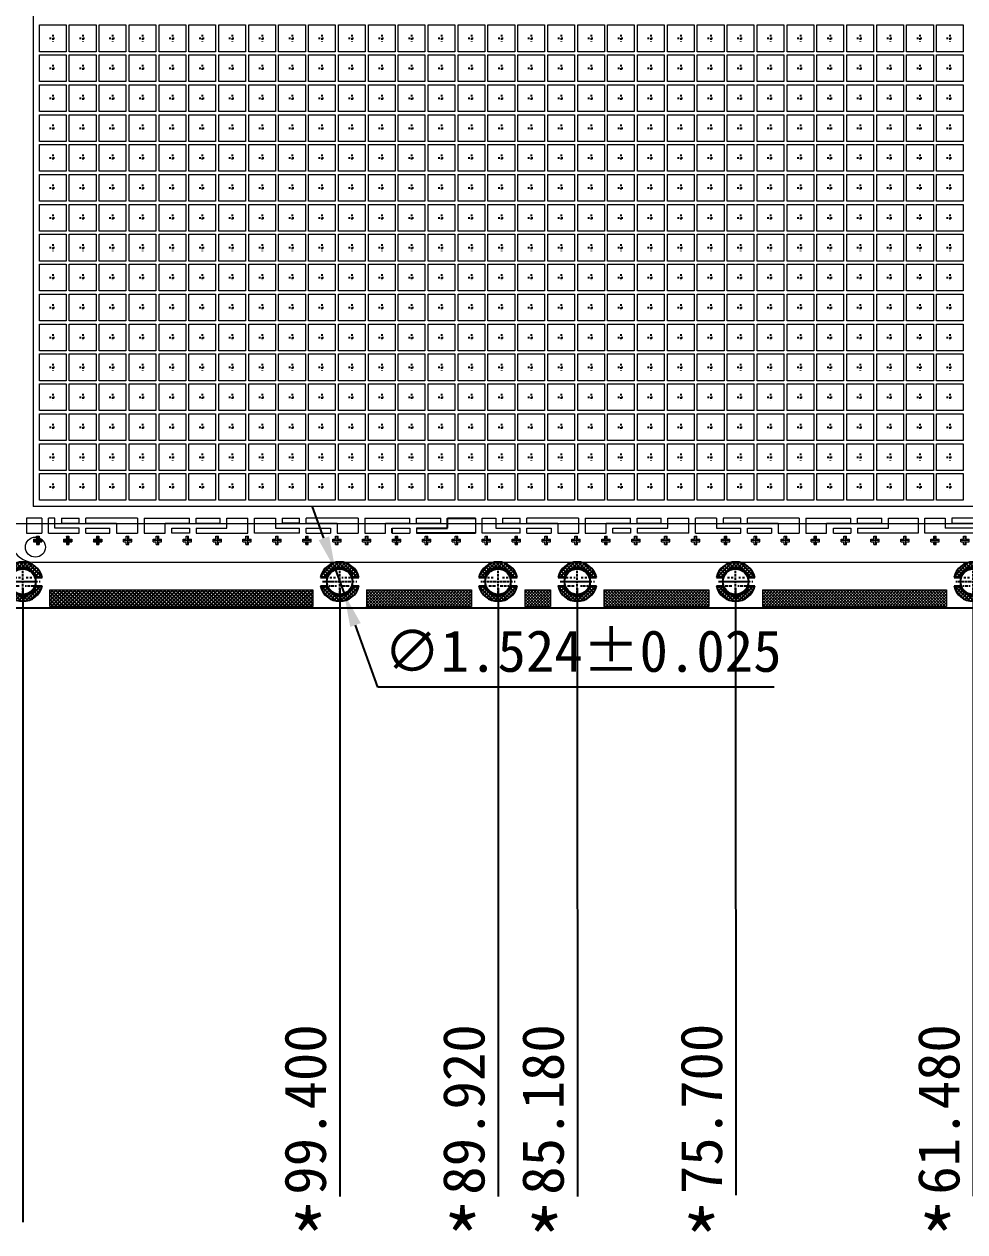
# Model space of a CAD drawing. Extents: x -590 to -223, y -126 to 82.
# Drawn here: x -544.6 to -488.3, y -49.3 to 23 of the extents above; entities that cross this region are included whole.
import ezdxf

# ---------------------------------------------------------------- set-up
doc = ezdxf.new("R2010")
doc.units = 0
doc.header["$LTSCALE"] = 0.01
doc.header["$MEASUREMENT"] = 0
for name, pattern in [('CENTER', [2, 1.25, -0.25, 0.25, -0.25]), ('CENTER2', [1.125, 0.75, -0.125, 0.125, -0.125]), ('PHANTOM', [2.5, 1.25, -0.25, 0.25, -0.25, 0.25, -0.25])]:
    doc.linetypes.add(name, pattern=pattern)
doc.layers.get('0').update_dxf_attribs({"linetype": 'CONTINUOUS', "lineweight": 0})
doc.layers.get('DEFPOINTS').update_dxf_attribs({"linetype": 'CONTINUOUS'})
for name, color, linetype in [('0D', 2, 'CONTINUOUS'), ('CEN', 2, 'CENTER'), ('DIM', 7, 'CONTINUOUS'), ('Double Plating', 6, 'CONTINUOUS'), ('PAGE1', 7, 'CONTINUOUS'), ('plating', 1, 'CONTINUOUS'), ('标注', 7, 'CONTINUOUS')]:
    doc.layers.add(name, color=color, linetype=linetype)
doc.layers.add('Pkg', color=6, linetype='PHANTOM', lineweight=9)
doc.styles.get("Standard").update_dxf_attribs({"font": ''})
doc.styles.get('STANDARD').set_extended_font_data('SimSun')
doc.dimstyles.new('St.ZJ', dxfattribs={"dimtxt": 2.5, "dimasz": 2, "dimexe": 0.6, "dimexo": 0.4, "dimgap": 0.8, "dimtad": 1, "dimdec": 3, "dimzin": 0, "dimdsep": 46, "dimtxsty": 'STANDARD', "dimcen": 0.6, "dimclrd": 1, "dimclre": 1, "dimclrt": 256, "dimadec": 0, "dimazin": 0, "dimtfac": 1, "dimtdec": 3, "dimtmove": 0, "dimatfit": 3, "dimfxl": 1, "dimtolj": 1, "dimtzin": 0, "dimarcsym": 0})
doc.dimstyles.new('St.ZJ$3', dxfattribs={"dimtxt": 2.5, "dimasz": 2, "dimexe": 0.6, "dimexo": 0.4, "dimgap": 0.8, "dimtad": 1, "dimtoh": 1, "dimdec": 3, "dimzin": 0, "dimdsep": 46, "dimtxsty": 'STANDARD', "dimcen": 0.6, "dimclrd": 1, "dimclre": 1, "dimclrt": 256, "dimadec": 0, "dimazin": 0, "dimtfac": 1, "dimtdec": 3, "dimtmove": 0, "dimatfit": 3, "dimfxl": 1, "dimtolj": 1, "dimtzin": 0, "dimarcsym": 0})
pattern_1 = [(45, (0, 0), (-0.1122532, 0.1122532), []), (135, (0, 0), (-0.1122532, -0.1122532), [])]

# ---------------------------------------------------------------- blocks, each defined once
blk = doc.blocks.new('squre2')
at = {"linetype": 'ByBlock', "lineweight": 0}
for p, q in [((138.043, 278.457), (138.218, 278.457)), ((138.043, 278.457), (138.043, 278.307)), ((138.043, 278.307), (138.218, 278.307)), ((138.218, 278.632), (138.218, 278.457)), ((138.218, 278.632), (138.368, 278.632)), ((138.218, 278.307), (138.218, 278.132)), ((138.368, 278.632), (138.368, 278.457)), ((138.368, 278.457), (138.543, 278.457)), ((138.368, 278.307), (138.543, 278.307)), ((138.368, 278.307), (138.368, 278.132))]:
    blk.add_line(p, q, dxfattribs=at)
for p, q in [((138.543, 278.457), (138.543, 278.307)), ((138.218, 278.132), (138.368, 278.132))]:
    blk.add_line(p, q)
at = {"layer": '0D', "color": 3, "linetype": 'ByBlock', "lineweight": 0}
for p, q in [((138.563, 278.382), (138.023, 278.382)), ((138.293, 278.118), (138.293, 278.645))]:
    blk.add_line(p, q, dxfattribs=at)
blk = doc.blocks.new('SQURE')
h = blk.add_hatch()
h.set_pattern_fill('ANSI31', color=3, scale=0.01, style=0)
h.set_pattern_definition([(45, (-1249.376477, 404.86497), (-0.0224506403, 0.0224506403), [])])
h.paths.add_polyline_path([(0.25, 0.075), (0.075, 0.075), (0.075, 0.25), (0, 0.25), (0, 0), (0.25, 0)])
h.paths.add_polyline_path([(0.25, 0), (0, 0), (0, -0.039, 0.039956), (0.075, -0.098), (0.075, -0.075), (0.25, -0.075)])
h.paths.add_polyline_path([(0, -0.039), (0, -0.25), (0.075, -0.25), (0.075, -0.098, -0.039956)])
h.paths.add_polyline_path([(0, -0.039, -0.02262), (-0.038, 0), (-0.25, 0), (-0.25, -0.075), (-0.075, -0.075), (-0.075, -0.25), (0, -0.25)])
h.paths.add_polyline_path([(-0.095, 0.075), (-0.25, 0.075), (-0.25, 0), (-0.038, 0, -0.039348)])
h.paths.add_polyline_path([(0, 0.25), (-0.075, 0.25), (-0.075, 0.075), (-0.095, 0.075, 0.039348), (-0.038, 0), (0, 0)])
h.paths.add_polyline_path([(0, 0), (-0.038, 0, 0.02262), (0, -0.039)])
at = {"color": 2, "linetype": 'ByBlock', "lineweight": 0}
for p, q in [((-0.25, 0.075), (-0.075, 0.075)), ((-0.25, 0.075), (-0.25, -0.075)), ((-0.075, 0.25), (-0.075, 0.075)), ((-0.075, 0.25), (0.075, 0.25)), ((0.075, 0.25), (0.075, 0.075)), ((0.075, 0.075), (0.25, 0.075)), ((-0.25, -0.075), (-0.075, -0.075)), ((-0.075, -0.075), (-0.075, -0.25)), ((0.075, -0.075), (0.25, -0.075)), ((0.075, -0.075), (0.075, -0.25))]:
    blk.add_line(p, q, dxfattribs=at)
at = {"color": 2}
for p, q in [((0.25, 0.075), (0.25, -0.075)), ((-0.075, -0.25), (0.075, -0.25))]:
    blk.add_line(p, q, dxfattribs=at)
at = {"layer": '0D', "color": 3, "linetype": 'ByBlock', "lineweight": 0}
for p, q in [((0.27, 0), (-0.27, 0)), ((0, -0.264), (0, 0.264))]:
    blk.add_line(p, q, dxfattribs=at)
blk = doc.blocks.new('*D23')
at = {"color": 1, "lineweight": -2, "transparency": 16777216}
for p, q in [((-1313.564, -1246.714), (-1314.246, -1244.834)), ((-1312.882, -1248.594), (-1312.361, -1250.026)), ((-1310.329, -1255.626), (-1311.679, -1251.906)), ((-1286.624, -1255.626), (-1310.329, -1255.626))]:
    blk.add_line(p, q, dxfattribs=at)
at = {"color": 1, "transparency": 16777216}
for points in [[(-1313.877, -1246.828), (-1313.251, -1246.6), (-1312.882, -1248.594)], [(-1311.366, -1251.793), (-1311.992, -1252.02), (-1312.361, -1250.026)]]:
    blk.add_solid(points, dxfattribs=at)
at = {"layer": 'DEFPOINTS', "color": 0, "transparency": 16777216}
for p in [(-1312.882, -1248.594), (-1312.361, -1250.026)]:
    blk.add_point(p, dxfattribs=at)
at = {"transparency": 16777216, "insert": (-1298.076, -1253.478), "char_height": 2.5, "attachment_point": 5}
blk.add_mtext('\\A1;∅1.524%%P0.025', dxfattribs=at)
blk = doc.blocks.new('ceter')
at = {"color": 1, "linetype": 'CENTER2', "ltscale": 0.05}
for p, q in [((133.948, 276.199), (133.948, 275.795)), ((133.948, 276.199), (133.948, 275.795)), ((133.948, 276.199), (133.948, 275.795)), ((133.948, 276.199), (133.948, 275.795)), ((133.753, 275.997), (134.143, 275.997)), ((133.753, 275.997), (134.143, 275.997)), ((133.753, 275.997), (134.143, 275.997)), ((133.753, 275.997), (134.143, 275.997))]:
    blk.add_line(p, q, dxfattribs=at)
blk = doc.blocks.new('frame')
at = {"layer": 'Pkg', "color": 0, "linetype": 'ByBlock'}
blk.add_lwpolyline([(-549.124, -323.329), (-547.524, -323.329), (-547.524, -324.929), (-549.124, -324.929)], close=True, dxfattribs=at)
at = {"layer": 'plating'}
blk.add_blockref('ceter', (-682.272, -600.125), dxfattribs=at)
blk = doc.blocks.new('*D28')
at = {"layer": 'DEFPOINTS', "color": 0, "transparency": 16777216}
for p in [(-1312.622, -1249.31), (-1213.222, -1249.31), (-1312.622, -1274.908)]:
    blk.add_point(p, dxfattribs=at)
at = {"layer": 'DIM', "color": 1, "lineweight": -2, "transparency": 16777216}
blk.add_line((-1312.622, -1249.71), (-1312.622, -1286.099), dxfattribs=at)
at = {"layer": 'DIM', "transparency": 16777216, "insert": (-1314.672, -1280.903), "char_height": 2.5, "attachment_point": 5, "rotation": 90}
blk.add_mtext('\\A1;99.400', dxfattribs=at)
blk = doc.blocks.new('*D10')
at = {"layer": 'DEFPOINTS', "color": 0, "transparency": 16777216}
for p in [(-1298.402, -1249.31), (-1213.222, -1249.31), (-1298.393, -1274.908)]:
    blk.add_point(p, dxfattribs=at)
at = {"layer": 'DIM', "color": 1, "lineweight": -2, "transparency": 16777216}
for p, q in [((-1298.402, -1249.71), (-1298.402, -1266.908)), ((-1298.402, -1266.908), (-1298.393, -1270.908)), ((-1298.393, -1270.908), (-1298.393, -1286.099))]:
    blk.add_line(p, q, dxfattribs=at)
at = {"layer": 'DIM', "transparency": 16777216, "insert": (-1300.443, -1280.903), "char_height": 2.5, "attachment_point": 5, "rotation": 90}
blk.add_mtext('\\A1;85.180', dxfattribs=at)
blk = doc.blocks.new('*D29')
at = {"layer": 'DEFPOINTS', "color": 0, "transparency": 16777216}
for p in [(-1274.702, -1249.31), (-1213.222, -1249.31), (-1274.702, -1274.908)]:
    blk.add_point(p, dxfattribs=at)
at = {"layer": 'DIM', "color": 1, "lineweight": -2, "transparency": 16777216}
blk.add_line((-1274.702, -1249.71), (-1274.702, -1286.085), dxfattribs=at)
at = {"layer": 'DIM', "transparency": 16777216, "insert": (-1276.752, -1280.896), "char_height": 2.5, "attachment_point": 5, "rotation": 90}
blk.add_mtext('\\A1;61.480', dxfattribs=at)
blk = doc.blocks.new('*D14')
at = {"layer": 'DEFPOINTS', "color": 0, "transparency": 16777216}
for p in [(-1213.222, -1249.31), (-1339.222, -1250.898), (-1343.534, -1274.908)]:
    blk.add_point(p, dxfattribs=at)
at = {"layer": 'DIM', "color": 1, "lineweight": -2, "transparency": 16777216}
for p, q in [((-1339.222, -1251.298), (-1339.222, -1266.908)), ((-1339.222, -1266.908), (-1343.534, -1270.908)), ((-1343.534, -1270.908), (-1343.534, -1287.635))]:
    blk.add_line(p, q, dxfattribs=at)
at = {"layer": 'DIM', "transparency": 16777216, "insert": (-1345.584, -1281.672), "char_height": 2.5, "attachment_point": 5, "rotation": 90}
blk.add_mtext('\\A1;126.000', dxfattribs=at)
blk = doc.blocks.new('*D41')
at = {"layer": 'DEFPOINTS', "color": 0, "transparency": 16777216}
for p in [(-1213.222, -1249.31), (-1333.822, -1249.872), (-1335.192, -1274.908)]:
    blk.add_point(p, dxfattribs=at)
at = {"layer": 'DIM', "color": 1, "lineweight": -2, "transparency": 16777216}
for p, q in [((-1333.822, -1250.272), (-1333.822, -1266.908)), ((-1333.822, -1266.908), (-1335.192, -1270.908)), ((-1335.192, -1270.908), (-1335.192, -1287.635))]:
    blk.add_line(p, q, dxfattribs=at)
at = {"layer": 'DIM', "transparency": 16777216, "insert": (-1337.242, -1281.672), "char_height": 2.5, "attachment_point": 5, "rotation": 90}
blk.add_mtext('\\A1;120.600', dxfattribs=at)
blk = doc.blocks.new('*D42')
at = {"layer": 'DEFPOINTS', "color": 0, "transparency": 16777216}
for p in [(-1213.222, -1249.31), (-1334.622, -1249.872), (-1339.222, -1274.908)]:
    blk.add_point(p, dxfattribs=at)
at = {"layer": 'DIM', "color": 1, "lineweight": -2, "transparency": 16777216}
for p, q in [((-1334.622, -1250.272), (-1334.622, -1266.908)), ((-1334.622, -1266.908), (-1339.222, -1270.908)), ((-1339.222, -1270.908), (-1339.222, -1287.635))]:
    blk.add_line(p, q, dxfattribs=at)
at = {"layer": 'DIM', "transparency": 16777216, "insert": (-1341.272, -1281.672), "char_height": 2.5, "attachment_point": 5, "rotation": 90}
blk.add_mtext('\\A1;121.400', dxfattribs=at)
blk = doc.blocks.new('*D43')
at = {"layer": 'DEFPOINTS', "color": 0, "transparency": 16777216}
for p in [(-1303.142, -1249.31), (-1213.222, -1249.31), (-1303.133, -1274.908)]:
    blk.add_point(p, dxfattribs=at)
at = {"layer": 'DIM', "color": 1, "lineweight": -2, "transparency": 16777216}
for p, q in [((-1303.142, -1249.71), (-1303.142, -1266.908)), ((-1303.142, -1266.908), (-1303.133, -1270.908)), ((-1303.133, -1270.908), (-1303.133, -1286.099))]:
    blk.add_line(p, q, dxfattribs=at)
at = {"layer": 'DIM', "transparency": 16777216, "insert": (-1305.183, -1280.903), "char_height": 2.5, "attachment_point": 5, "rotation": 90}
blk.add_mtext('\\A1;89.920', dxfattribs=at)
blk = doc.blocks.new('*D44')
at = {"layer": 'DEFPOINTS', "color": 0, "transparency": 16777216}
for p in [(-1288.922, -1249.31), (-1213.222, -1249.31), (-1288.913, -1274.908)]:
    blk.add_point(p, dxfattribs=at)
at = {"layer": 'DIM', "color": 1, "lineweight": -2, "transparency": 16777216}
for p, q in [((-1288.922, -1249.71), (-1288.922, -1266.908)), ((-1288.922, -1266.908), (-1288.913, -1270.908)), ((-1288.913, -1270.908), (-1288.913, -1286.029))]:
    blk.add_line(p, q, dxfattribs=at)
at = {"layer": 'DIM', "transparency": 16777216, "insert": (-1290.963, -1280.869), "char_height": 2.5, "attachment_point": 5, "rotation": 90}
blk.add_mtext('\\A1;75.700', dxfattribs=at)
blk = doc.blocks.new('*D45')
at = {"layer": 'DEFPOINTS', "color": 0, "transparency": 16777216}
for p in [(-1331.582, -1249.31), (-1213.222, -1249.31), (-1331.582, -1274.908)]:
    blk.add_point(p, dxfattribs=at)
at = {"layer": 'DIM', "color": 1, "lineweight": -2, "transparency": 16777216}
blk.add_line((-1331.582, -1249.71), (-1331.582, -1287.635), dxfattribs=at)
at = {"layer": 'DIM', "transparency": 16777216, "insert": (-1333.632, -1281.672), "char_height": 2.5, "attachment_point": 5, "rotation": 90}
blk.add_mtext('\\A1;118.360', dxfattribs=at)
blk = doc.blocks.new('vc')
for p, q in [((-93.24, 119.29), (-93.24, 117.94)), ((-91.85, 119.29), (-93.24, 119.29)), ((-91.85, 119.29), (-91.85, 117.94)), ((-90.69, 119.29), (-91.25, 119.29)), ((-91.25, 117.94), (-91.25, 119.29)), ((-90.69, 118.39), (-90.69, 119.29)), ((-90.09, 119.29), (-90.09, 118.84)), ((-83.26, 119.29), (-87.91, 119.29)), ((-75.84, 118.84), (-75.84, 119.29)), ((-75.24, 118.39), (-75.24, 119.29)), ((-72.76, 119.29), (-70.89, 119.29)), ((-70.89, 119.29), (-70.89, 118.39)), ((-70.29, 119.29), (-70.29, 118.84)), ((-63.46, 119.29), (-68.11, 119.29)), ((-56.04, 118.84), (-56.04, 119.29)), ((-52.93, 119.29), (-52.93, 117.94)), ((-52.33, 117.94), (-52.33, 119.29)), ((-52.33, 119.29), (-51.09, 119.29)), ((-51.09, 119.29), (-51.09, 118.39)), ((-50.49, 119.29), (-50.49, 118.84)), ((-43.66, 119.29), (-48.31, 119.29)), ((-36.24, 118.84), (-36.24, 119.29)), ((-35.64, 118.39), (-35.64, 119.29)), ((-35.64, 119.29), (-33.76, 119.29)), ((-31.29, 119.29), (-31.29, 118.39)), ((-30.69, 119.29), (-30.69, 118.84)), ((-23.86, 119.29), (-28.51, 119.29)), ((-16.44, 118.84), (-16.44, 119.29)), ((-15.84, 118.39), (-15.84, 119.29)), ((-15.84, 119.29), (-13.29, 119.29)), ((-13.29, 119.29), (-13.18, 119.29)), ((-13.18, 119.29), (-13.18, 117.94)), ((-12.58, 117.94), (-12.58, 119.29)), ((-12.58, 119.29), (-10.74, 119.29)), ((-10.74, 119.29), (-10.74, 118.39)), ((-88.51, 118.39), (-90.69, 118.39)), ((-87.91, 118.84), (-85.14, 118.84)), ((-85.74, 117.94), (-85.74, 118.39)), ((-85.14, 118.84), (-85.14, 117.94)), ((-80.79, 117.94), (-80.79, 118.84)), ((-80.79, 118.84), (-78.61, 118.84)), ((-80.19, 117.94), (-80.19, 118.39)), ((-78.01, 118.39), (-75.24, 118.39)), ((-70.89, 118.39), (-68.71, 118.39)), ((-68.11, 118.84), (-65.34, 118.84)), ((-65.94, 118.39), (-65.94, 117.94)), ((-65.34, 118.84), (-65.34, 117.94)), ((-60.99, 117.94), (-60.99, 118.84)), ((-60.99, 118.84), (-58.81, 118.84)), ((-51.09, 118.39), (-48.91, 118.39)), ((-48.31, 118.84), (-45.54, 118.84)), ((-46.14, 118.39), (-46.14, 117.94)), ((-45.54, 118.84), (-45.54, 117.94)), ((-41.19, 117.94), (-41.19, 118.84)), ((-41.19, 118.84), (-39.01, 118.84)), ((-40.59, 117.94), (-40.59, 118.39)), ((-38.41, 118.39), (-35.64, 118.39)), ((-31.29, 118.39), (-29.11, 118.39)), ((-28.51, 118.84), (-25.74, 118.84)), ((-26.34, 118.39), (-26.34, 117.94)), ((-25.74, 118.84), (-25.74, 117.94)), ((-21.39, 117.94), (-21.39, 118.84)), ((-21.39, 118.84), (-19.21, 118.84)), ((-20.79, 117.94), (-20.79, 118.39)), ((-18.61, 118.39), (-15.84, 118.39)), ((-93.24, 117.94), (-91.85, 117.94)), ((-91.25, 117.94), (-88.51, 117.94)), ((-85.14, 117.94), (-83.26, 117.94)), ((-68.71, 117.94), (-72.76, 117.94)), ((-65.34, 117.94), (-63.46, 117.94)), ((-48.91, 117.94), (-52.33, 117.94)), ((-45.54, 117.94), (-43.66, 117.94)), ((-33.76, 117.94), (-38.41, 117.94)), ((-25.74, 117.94), (-23.86, 117.94)), ((-13.29, 117.94), (-18.61, 117.94)), ((-13.18, 117.94), (-13.29, 117.94)), ((-7.92, 117.94), (-12.58, 117.94))]:
    blk.add_line(p, q)
at = {"color": 0}
for p, q in [((-90.09, 119.29), (-88.51, 119.29)), ((-88.51, 118.84), (-88.51, 119.29)), ((-87.91, 118.84), (-87.91, 119.29)), ((-83.26, 119.29), (-83.26, 117.94)), ((-82.66, 119.29), (-82.66, 117.94)), ((-82.66, 119.29), (-78.61, 119.29)), ((-78.61, 118.84), (-78.61, 119.29)), ((-78.01, 118.84), (-78.01, 119.29)), ((-78.01, 119.29), (-75.84, 119.29)), ((-75.24, 119.29), (-73.36, 119.29)), ((-73.36, 117.94), (-73.36, 119.29)), ((-72.76, 117.94), (-72.76, 119.29)), ((-70.29, 119.29), (-68.71, 119.29)), ((-68.71, 118.84), (-68.71, 119.29)), ((-68.11, 118.84), (-68.11, 119.29)), ((-63.46, 119.29), (-63.46, 117.94)), ((-62.86, 119.29), (-62.86, 117.94)), ((-62.86, 119.29), (-58.81, 119.29)), ((-58.81, 118.84), (-58.81, 119.29)), ((-58.21, 118.84), (-58.21, 119.29)), ((-58.21, 119.29), (-56.04, 119.29)), ((-50.49, 119.29), (-48.91, 119.29)), ((-48.91, 118.84), (-48.91, 119.29)), ((-48.31, 118.84), (-48.31, 119.29)), ((-43.66, 119.29), (-43.66, 117.94)), ((-43.06, 119.29), (-43.06, 117.94)), ((-43.06, 119.29), (-39.01, 119.29)), ((-39.01, 118.84), (-39.01, 119.29)), ((-38.41, 118.84), (-38.41, 119.29)), ((-38.41, 119.29), (-36.24, 119.29)), ((-33.76, 117.94), (-33.76, 119.29)), ((-33.16, 117.94), (-33.16, 119.29)), ((-31.29, 119.29), (-33.16, 119.29)), ((-29.11, 119.29), (-30.69, 119.29)), ((-29.11, 118.84), (-29.11, 119.29)), ((-28.51, 118.84), (-28.51, 119.29)), ((-23.86, 119.29), (-23.86, 117.94)), ((-23.26, 119.29), (-23.26, 117.94)), ((-23.26, 119.29), (-19.21, 119.29)), ((-19.21, 118.84), (-19.21, 119.29)), ((-18.61, 118.84), (-18.61, 119.29)), ((-18.61, 119.29), (-16.44, 119.29)), ((-90.09, 118.84), (-88.51, 118.84)), ((-88.51, 117.94), (-88.51, 118.39)), ((-87.91, 117.94), (-87.91, 118.39)), ((-87.91, 118.39), (-85.74, 118.39)), ((-80.19, 118.39), (-78.61, 118.39)), ((-78.61, 118.39), (-78.61, 117.94)), ((-78.01, 118.84), (-75.84, 118.84)), ((-78.01, 118.39), (-78.01, 117.94)), ((-68.71, 118.84), (-70.29, 118.84)), ((-68.71, 117.94), (-68.71, 118.39)), ((-68.11, 117.94), (-68.11, 118.39)), ((-68.11, 118.39), (-65.94, 118.39)), ((-60.39, 118.39), (-58.81, 118.39)), ((-58.81, 118.39), (-58.81, 117.94)), ((-58.21, 118.84), (-56.04, 118.84)), ((-58.21, 118.39), (-58.21, 117.94)), ((-50.49, 118.84), (-48.91, 118.84)), ((-48.91, 117.94), (-48.91, 118.39)), ((-48.31, 117.94), (-48.31, 118.39)), ((-48.31, 118.39), (-46.14, 118.39)), ((-40.59, 118.39), (-39.01, 118.39)), ((-39.01, 118.39), (-39.01, 117.94)), ((-38.41, 118.84), (-36.24, 118.84)), ((-38.41, 118.39), (-38.41, 117.94)), ((-30.69, 118.84), (-29.11, 118.84)), ((-29.11, 117.94), (-29.11, 118.39)), ((-28.51, 117.94), (-28.51, 118.39)), ((-28.51, 118.39), (-26.34, 118.39)), ((-20.79, 118.39), (-19.21, 118.39)), ((-19.21, 118.39), (-19.21, 117.94)), ((-18.61, 118.84), (-16.44, 118.84)), ((-18.61, 118.39), (-18.61, 117.94)), ((-7.92, 118.39), (-10.74, 118.39)), ((-87.91, 117.94), (-85.74, 117.94)), ((-82.66, 117.94), (-80.79, 117.94)), ((-78.61, 117.94), (-80.19, 117.94)), ((-78.01, 117.94), (-73.36, 117.94)), ((-68.11, 117.94), (-65.94, 117.94)), ((-62.86, 117.94), (-60.99, 117.94)), ((-60.39, 117.94), (-58.81, 117.94)), ((-48.31, 117.94), (-46.14, 117.94)), ((-43.06, 117.94), (-41.19, 117.94)), ((-39.01, 117.94), (-40.59, 117.94)), ((-33.16, 117.94), (-29.11, 117.94)), ((-28.51, 117.94), (-26.34, 117.94)), ((-23.26, 117.94), (-21.39, 117.94)), ((-20.79, 117.94), (-19.21, 117.94))]:
    blk.add_line(p, q, dxfattribs=at)
at = {"color": 0, "lineweight": -3}
for p, q in [((-55.44, 118.39), (-55.44, 119.29)), ((-55.44, 119.29), (-52.93, 119.29)), ((-60.39, 117.94), (-60.39, 118.39)), ((-58.21, 118.39), (-55.44, 118.39)), ((-52.93, 117.94), (-58.21, 117.94))]:
    blk.add_line(p, q, dxfattribs=at)
blk.add_lwpolyline([(-7.92, 119.29), (-10.14, 119.29), (-10.14, 118.84), (-7.92, 118.84)])
blk = doc.blocks.new('Range')
at = {"layer": 'CEN'}
h = blk.add_hatch(dxfattribs=at)
h.set_pattern_fill('ANSI37', color=6, scale=0.05, style=0)
h.set_pattern_definition(pattern_1)
edge = h.paths.add_edge_path()
edge.add_arc((-416.667, 103.017), 0.837, 17.37869, 162.62131)
edge.add_line((-417.466, 103.267), (-417.815, 103.267))
edge.add_arc((-416.667, 103.017), 1.175, 12.28449, 167.71551, ccw=False)
edge.add_line((-415.519, 103.267), (-415.868, 103.267))
h = blk.add_hatch(dxfattribs=at)
h.set_pattern_fill('ANSI37', color=6, scale=0.05, style=0)
h.set_pattern_definition(pattern_1)
edge = h.paths.add_edge_path()
edge.add_arc((-416.667, 103.017), 0.837, 197.37869, 342.62131)
edge.add_line((-415.868, 102.767), (-415.519, 102.767))
edge.add_arc((-416.667, 103.017), 1.175, 192.28449, 347.71551, ccw=False)
edge.add_line((-417.815, 102.767), (-417.466, 102.767))
at = {"color": 0}
for p, q in [((-417.815, 103.267), (-417.466, 103.267)), ((-417.815, 102.767), (-417.466, 102.767)), ((-415.868, 103.267), (-415.519, 103.267)), ((-415.868, 102.767), (-415.519, 102.767))]:
    blk.add_line(p, q, dxfattribs=at)
for radius, start, end in [(1.175, 12.28449, 167.71551), (0.837, 17.37869, 162.62131), (1.175, 192.28449, 347.71551), (0.837, 197.37869, 342.62131)]:
    blk.add_arc((-416.667, 103.017), radius, start, end, dxfattribs=at)
at = {"layer": 'CEN', "color": 3, "linetype": 'CENTER'}
for p, q in [((-416.667, 102.117), (-416.667, 103.917)), ((-417.567, 103.017), (-415.767, 103.017))]:
    blk.add_line(p, q, dxfattribs=at)
at = {"layer": 'PAGE1'}
blk.add_circle((-416.667, 103.017), 0.762, dxfattribs=at)
blk = doc.blocks.new('Circle')
at = {"layer": 'plating', "color": 3, "linetype": 'CENTER'}
for p, q in [((39.353, 160.07), (39.353, 161.783)), ((38.321, 160.927), (40.385, 160.927))]:
    blk.add_line(p, q, dxfattribs=at)
at = {"color": 0, "rotation": 2.9849863675e-06}
blk.add_blockref('Range', (456.019, 57.91), dxfattribs=at)
blk = doc.blocks.new('Z$W@#00294823')
at = {"layer": 'CEN', "color": 3, "linetype": 'CENTER'}
for p, q in [((0, -0.856), (0, 0.856)), ((-1.032, 0), (1.032, 0))]:
    blk.add_line(p, q, dxfattribs=at)
at = {"layer": '标注'}
blk.add_blockref('Circle', (-39.353, -160.927), dxfattribs=at)
blk = doc.blocks.new('Z$W@#38060F6F')
at = {"color": 0}
blk.add_blockref('Z$W@#00294823', (0, 0), dxfattribs=at)

msp = doc.modelspace()

# ---------------------------------------------------------------- hatches: boundary and pattern name
h = msp.add_hatch()
h.set_pattern_fill('ANSI37', color=6)
h.set_pattern_definition([(45, (-1311.02151, -1250.79817), (-0.088388348, 0.088388348), []), (135, (-1311.02151, -1250.79817), (-0.088388348, -0.088388348), [])])
h.paths.add_polyline_path([(-467.2333, -11.858), (-451.4733, -11.858), (-451.4733, -10.858), (-467.2333, -10.858)])
h.paths.add_polyline_path([(-486.1933, -11.858), (-470.4333, -11.858), (-470.4333, -10.858), (-486.1933, -10.858)])
h.paths.add_polyline_path([(-500.4133, -11.858), (-489.3933, -11.858), (-489.3933, -10.858), (-500.4133, -10.858)])
h.paths.add_polyline_path([(-524.1133, -11.858), (-517.8333, -11.858), (-517.8333, -10.858), (-524.1133, -10.858)])
h.paths.add_polyline_path([(-509.8933, -11.858), (-503.6133, -11.858), (-503.6133, -10.858), (-509.8933, -10.858)])
h.paths.add_polyline_path([(-514.6333, -11.858), (-513.0933, -11.858), (-513.0933, -10.858), (-514.6333, -10.858)])
at = {"layer": 'Double Plating'}
h = msp.add_hatch(dxfattribs=at)
h.set_pattern_fill('ANSI37', color=256, scale=0.05, style=0)
h.set_pattern_definition([(45, (-903.59735, -237.31946), (-0.1122532, 0.1122532), []), (135, (-903.59735, -237.31946), (-0.1122532, -0.1122532), [])])
h.paths.add_polyline_path([(-527.3133, -11.858), (-543.0733, -11.858), (-543.0733, -10.858), (-527.3133, -10.858)])

# ---------------------------------------------------------------- linework, layer by layer
for p, q in [((-544.0683, 51.967), (-544.0683, -5.883)), ((-430.7283, -5.883), (-544.0683, -5.883)), ((-524.1133, -10.858), (-524.1133, -11.858)), ((-524.1133, -10.858), (-517.8333, -10.858)), ((-517.8333, -10.858), (-517.8333, -11.858)), ((-514.6333, -10.858), (-514.6333, -11.858)), ((-513.0933, -10.858), (-513.0933, -11.858)), ((-509.8933, -10.858), (-509.8933, -11.858)), ((-509.8933, -10.858), (-503.6133, -10.858)), ((-503.6133, -10.8583), (-503.6133, -11.8583)), ((-500.4133, -10.858), (-489.3933, -10.858)), ((-500.4133, -10.8583), (-500.4133, -11.8583)), ((-489.3933, -10.858), (-489.3933, -11.858)), ((-524.1133, -11.858), (-517.8333, -11.858)), ((-503.6133, -11.858), (-509.8933, -11.858)), ((-489.3933, -11.858), (-500.4133, -11.858))]:
    msp.add_line(p, q)
at = {"color": 5}
for p, q in [((-487.3983, -6.918), (-546.9339, -6.918)), ((-543.9086, -9.208), (-487.3983, -9.208))]:
    msp.add_line(p, q, dxfattribs=at)
at = {"color": 0}
for p, q in [((-514.6333, -10.858), (-513.0933, -10.858)), ((-514.6333, -11.858), (-513.0933, -11.858))]:
    msp.add_line(p, q, dxfattribs=at)
msp.add_lwpolyline([(-527.3133, -11.858), (-543.0733, -11.858), (-543.0733, -10.858), (-527.3133, -10.858)], close=True)
at = {"color": 5}
msp.add_circle((-543.9291, -8.303), 0.6, dxfattribs=at)
msp.add_arc((-543.9835, -7.7453), 1.4647, 212.175843, 272.933501, dxfattribs=at)
at = {"layer": 'PAGE1'}
msp.add_line((-305.3133, -11.958), (-552.3133, -11.958), dxfattribs=at)
at = {"layer": 'plating', "color": 3, "linetype": 'CENTER'}
for p, q in [((-525.7133, -11.27), (-525.7133, -9.47)), ((-516.2333, -11.27), (-516.2333, -9.47)), ((-511.4933, -11.27), (-511.4933, -9.47)), ((-502.0133, -11.2701), (-502.0133, -9.4701)), ((-545.5733, -10.37), (-543.7733, -10.37)), ((-526.6133, -10.37), (-524.8133, -10.37)), ((-517.1333, -10.37), (-515.3333, -10.37)), ((-512.3933, -10.37), (-510.5933, -10.37)), ((-502.9133, -10.3701), (-501.1133, -10.3701)), ((-488.6933, -10.37), (-486.8933, -10.37))]:
    msp.add_line(p, q, dxfattribs=at)

# ---------------------------------------------------------------- block references
at = {"xscale": 0.6666666666666666, "yscale": 0.6666666666666666, "zscale": 0.6666666666666666}
msp.add_blockref('vc', (-482.3046, -86.0977), dxfattribs=at)
for name, p in [('frame', (5.436, 346.2758)), ('frame', (7.226, 346.2758)), ('frame', (9.016, 346.2758)), ('frame', (10.806, 346.2758)), ('frame', (12.596, 346.2758)), ('frame', (14.386, 346.2758)), ('frame', (16.176, 346.2758)), ('frame', (17.966, 346.2758)), ('frame', (19.756, 346.2758)), ('frame', (21.546, 346.2758)), ('frame', (23.336, 346.2758)), ('frame', (25.126, 346.2758)), ('frame', (26.916, 346.2758)), ('frame', (28.706, 346.2758)), ('frame', (30.496, 346.2758)), ('frame', (32.286, 346.2758)), ('frame', (34.076, 346.2758)), ('frame', (35.866, 346.2758)), ('frame', (37.656, 346.2758)), ('frame', (39.446, 346.2758)), ('frame', (41.236, 346.2758)), ('frame', (43.026, 346.2758)), ('frame', (44.816, 346.2758)), ('frame', (46.606, 346.2758)), ('frame', (48.396, 346.2758)), ('frame', (50.186, 346.2758)), ('frame', (51.976, 346.2758)), ('frame', (53.766, 346.2758)), ('frame', (55.556, 346.2758)), ('frame', (57.346, 346.2758)), ('frame', (59.136, 346.2758)), ('frame', (5.436, 344.4858)), ('frame', (7.226, 344.4858)), ('frame', (9.016, 344.4858)), ('frame', (10.806, 344.4858)), ('frame', (12.596, 344.4858)), ('frame', (14.386, 344.4858)), ('frame', (16.176, 344.4858)), ('frame', (17.966, 344.4858)), ('frame', (19.756, 344.4858)), ('frame', (21.546, 344.4858)), ('frame', (23.336, 344.4858)), ('frame', (25.126, 344.4858)), ('frame', (26.916, 344.4858)), ('frame', (28.706, 344.4858)), ('frame', (30.496, 344.4858)), ('frame', (32.286, 344.4858)), ('frame', (34.076, 344.4858)), ('frame', (35.866, 344.4858)), ('frame', (37.656, 344.4858)), ('frame', (39.446, 344.4858)), ('frame', (41.236, 344.4858)), ('frame', (43.026, 344.4858)), ('frame', (44.816, 344.4858)), ('frame', (46.606, 344.4858)), ('frame', (48.396, 344.4858)), ('frame', (50.186, 344.4858)), ('frame', (51.976, 344.4858)), ('frame', (53.766, 344.4858)), ('frame', (55.556, 344.4858)), ('frame', (57.346, 344.4858)), ('frame', (59.136, 344.4858)), ('frame', (5.436, 342.6958)), ('frame', (7.226, 342.6958)), ('frame', (9.016, 342.6958)), ('frame', (10.806, 342.6958)), ('frame', (12.596, 342.6958)), ('frame', (14.386, 342.6958)), ('frame', (16.176, 342.6958)), ('frame', (17.966, 342.6958)), ('frame', (19.756, 342.6958)), ('frame', (21.546, 342.6958)), ('frame', (23.336, 342.6958)), ('frame', (25.126, 342.6958)), ('frame', (26.916, 342.6958)), ('frame', (28.706, 342.6958)), ('frame', (30.496, 342.6958)), ('frame', (32.286, 342.6958)), ('frame', (34.076, 342.6958)), ('frame', (35.866, 342.6958)), ('frame', (37.656, 342.6958)), ('frame', (39.446, 342.6958)), ('frame', (41.236, 342.6958)), ('frame', (43.026, 342.6958)), ('frame', (44.816, 342.6958)), ('frame', (46.606, 342.6958)), ('frame', (48.396, 342.6958)), ('frame', (50.186, 342.6958)), ('frame', (51.976, 342.6958)), ('frame', (53.766, 342.6958)), ('frame', (55.556, 342.6958)), ('frame', (57.346, 342.6958)), ('frame', (59.136, 342.6958)), ('frame', (5.436, 340.9058)), ('frame', (7.226, 340.9058)), ('frame', (9.016, 340.9058)), ('frame', (10.806, 340.9058)), ('frame', (12.596, 340.9058)), ('frame', (14.386, 340.9058)), ('frame', (16.176, 340.9058)), ('frame', (17.966, 340.9058)), ('frame', (19.756, 340.9058)), ('frame', (21.546, 340.9058)), ('frame', (23.336, 340.9058)), ('frame', (25.126, 340.9058)), ('frame', (26.916, 340.9058)), ('frame', (28.706, 340.9058)), ('frame', (30.496, 340.9058)), ('frame', (32.286, 340.9058)), ('frame', (34.076, 340.9058)), ('frame', (35.866, 340.9058)), ('frame', (37.656, 340.9058)), ('frame', (39.446, 340.9058)), ('frame', (41.236, 340.9058)), ('frame', (43.026, 340.9058)), ('frame', (44.816, 340.9058)), ('frame', (46.606, 340.9058)), ('frame', (48.396, 340.9058)), ('frame', (50.186, 340.9058)), ('frame', (51.976, 340.9058)), ('frame', (53.766, 340.9058)), ('frame', (55.556, 340.9058)), ('frame', (57.346, 340.9058)), ('frame', (59.136, 340.9058)), ('frame', (5.436, 339.1158)), ('frame', (7.226, 339.1158)), ('frame', (9.016, 339.1158)), ('frame', (10.806, 339.1158)), ('frame', (12.596, 339.1158)), ('frame', (14.386, 339.1158)), ('frame', (16.176, 339.1158)), ('frame', (17.966, 339.1158)), ('frame', (19.756, 339.1158)), ('frame', (21.546, 339.1158)), ('frame', (23.336, 339.1158)), ('frame', (25.126, 339.1158)), ('frame', (26.916, 339.1158)), ('frame', (28.706, 339.1158)), ('frame', (30.496, 339.1158)), ('frame', (32.286, 339.1158)), ('frame', (34.076, 339.1158)), ('frame', (35.866, 339.1158)), ('frame', (37.656, 339.1158)), ('frame', (39.446, 339.1158)), ('frame', (41.236, 339.1158)), ('frame', (43.026, 339.1158)), ('frame', (44.816, 339.1158)), ('frame', (46.606, 339.1158)), ('frame', (48.396, 339.1158)), ('frame', (50.186, 339.1158)), ('frame', (51.976, 339.1158)), ('frame', (53.766, 339.1158)), ('frame', (55.556, 339.1158)), ('frame', (57.346, 339.1158)), ('frame', (59.136, 339.1158)), ('frame', (5.436, 337.3258)), ('frame', (7.226, 337.3258)), ('frame', (9.016, 337.3258)), ('frame', (10.806, 337.3258)), ('frame', (12.596, 337.3258)), ('frame', (14.386, 337.3258)), ('frame', (16.176, 337.3258)), ('frame', (17.966, 337.3258)), ('frame', (19.756, 337.3258)), ('frame', (21.546, 337.3258)), ('frame', (23.336, 337.3258)), ('frame', (25.126, 337.3258)), ('frame', (26.916, 337.3258)), ('frame', (28.706, 337.3258)), ('frame', (30.496, 337.3258)), ('frame', (32.286, 337.3258)), ('frame', (34.076, 337.3258)), ('frame', (35.866, 337.3258)), ('frame', (37.656, 337.3258)), ('frame', (39.446, 337.3258)), ('frame', (41.236, 337.3258)), ('frame', (43.026, 337.3258)), ('frame', (44.816, 337.3258)), ('frame', (46.606, 337.3258)), ('frame', (48.396, 337.3258)), ('frame', (50.186, 337.3258)), ('frame', (51.976, 337.3258)), ('frame', (53.766, 337.3258)), ('frame', (55.556, 337.3258)), ('frame', (57.346, 337.3258)), ('frame', (59.136, 337.3258)), ('frame', (5.436, 335.5358)), ('frame', (7.226, 335.5358)), ('frame', (9.016, 335.5358)), ('frame', (10.806, 335.5358)), ('frame', (12.596, 335.5358)), ('frame', (14.386, 335.5358)), ('frame', (16.176, 335.5358)), ('frame', (17.966, 335.5358)), ('frame', (19.756, 335.5358)), ('frame', (21.546, 335.5358)), ('frame', (23.336, 335.5358)), ('frame', (25.126, 335.5358)), ('frame', (26.916, 335.5358)), ('frame', (28.706, 335.5358)), ('frame', (30.496, 335.5358)), ('frame', (32.286, 335.5358)), ('frame', (34.076, 335.5358)), ('frame', (35.866, 335.5358)), ('frame', (37.656, 335.5358)), ('frame', (39.446, 335.5358)), ('frame', (41.236, 335.5358)), ('frame', (43.026, 335.5358)), ('frame', (44.816, 335.5358)), ('frame', (46.606, 335.5358)), ('frame', (48.396, 335.5358)), ('frame', (50.186, 335.5358)), ('frame', (51.976, 335.5358)), ('frame', (53.766, 335.5358)), ('frame', (55.556, 335.5358)), ('frame', (57.346, 335.5358)), ('frame', (59.136, 335.5358)), ('frame', (5.436, 333.7458)), ('frame', (7.226, 333.7458)), ('frame', (9.016, 333.7458)), ('frame', (10.806, 333.7458)), ('frame', (12.596, 333.7458)), ('frame', (14.386, 333.7458)), ('frame', (16.176, 333.7458)), ('frame', (17.966, 333.7458)), ('frame', (19.756, 333.7458)), ('frame', (21.546, 333.7458)), ('frame', (23.336, 333.7458)), ('frame', (25.126, 333.7458)), ('frame', (26.916, 333.7458)), ('frame', (28.706, 333.7458)), ('frame', (30.496, 333.7458)), ('frame', (32.286, 333.7458)), ('frame', (34.076, 333.7458)), ('frame', (35.866, 333.7458)), ('frame', (37.656, 333.7458)), ('frame', (39.446, 333.7458)), ('frame', (41.236, 333.7458)), ('frame', (43.026, 333.7458)), ('frame', (44.816, 333.7458)), ('frame', (46.606, 333.7458)), ('frame', (48.396, 333.7458)), ('frame', (50.186, 333.7458)), ('frame', (51.976, 333.7458)), ('frame', (53.766, 333.7458)), ('frame', (55.556, 333.7458)), ('frame', (57.346, 333.7458)), ('frame', (59.136, 333.7458)), ('frame', (5.436, 331.9558)), ('frame', (7.226, 331.9558)), ('frame', (9.016, 331.9558)), ('frame', (10.806, 331.9558)), ('frame', (12.596, 331.9558)), ('frame', (14.386, 331.9558)), ('frame', (16.176, 331.9558)), ('frame', (17.966, 331.9558)), ('frame', (19.756, 331.9558)), ('frame', (21.546, 331.9558)), ('frame', (23.336, 331.9558)), ('frame', (25.126, 331.9558)), ('frame', (26.916, 331.9558)), ('frame', (28.706, 331.9558)), ('frame', (30.496, 331.9558)), ('frame', (32.286, 331.9558)), ('frame', (34.076, 331.9558)), ('frame', (35.866, 331.9558)), ('frame', (37.656, 331.9558)), ('frame', (39.446, 331.9558)), ('frame', (41.236, 331.9558)), ('frame', (43.026, 331.9558)), ('frame', (44.816, 331.9558)), ('frame', (46.606, 331.9558)), ('frame', (48.396, 331.9558)), ('frame', (50.186, 331.9558)), ('frame', (51.976, 331.9558)), ('frame', (53.766, 331.9558)), ('frame', (55.556, 331.9558)), ('frame', (57.346, 331.9558)), ('frame', (59.136, 331.9558)), ('frame', (5.436, 330.1658)), ('frame', (7.226, 330.1658)), ('frame', (9.016, 330.1658)), ('frame', (10.806, 330.1658)), ('frame', (12.596, 330.1658)), ('frame', (14.386, 330.1658)), ('frame', (16.176, 330.1658)), ('frame', (17.966, 330.1658)), ('frame', (19.756, 330.1658)), ('frame', (21.546, 330.1658)), ('frame', (23.336, 330.1658)), ('frame', (25.126, 330.1658)), ('frame', (26.916, 330.1658)), ('frame', (28.706, 330.1658)), ('frame', (30.496, 330.1658)), ('frame', (32.286, 330.1658)), ('frame', (34.076, 330.1658)), ('frame', (35.866, 330.1658)), ('frame', (37.656, 330.1658)), ('frame', (39.446, 330.1658)), ('frame', (41.236, 330.1658)), ('frame', (43.026, 330.1658)), ('frame', (44.816, 330.1658)), ('frame', (46.606, 330.1658)), ('frame', (48.396, 330.1658)), ('frame', (50.186, 330.1658)), ('frame', (51.976, 330.1658)), ('frame', (53.766, 330.1658)), ('frame', (55.556, 330.1658)), ('frame', (57.346, 330.1658)), ('frame', (59.136, 330.1658)), ('frame', (5.436, 328.3758)), ('frame', (7.226, 328.3758)), ('frame', (9.016, 328.3758)), ('frame', (10.806, 328.3758)), ('frame', (12.596, 328.3758)), ('frame', (14.386, 328.3758)), ('frame', (16.176, 328.3758)), ('frame', (17.966, 328.3758)), ('frame', (19.756, 328.3758)), ('frame', (21.546, 328.3758)), ('frame', (23.336, 328.3758)), ('frame', (25.126, 328.3758)), ('frame', (26.916, 328.3758)), ('frame', (28.706, 328.3758)), ('frame', (30.496, 328.3758)), ('frame', (32.286, 328.3758)), ('frame', (34.076, 328.3758)), ('frame', (35.866, 328.3758)), ('frame', (37.656, 328.3758)), ('frame', (39.446, 328.3758)), ('frame', (41.236, 328.3758)), ('frame', (43.026, 328.3758)), ('frame', (44.816, 328.3758)), ('frame', (46.606, 328.3758)), ('frame', (48.396, 328.3758)), ('frame', (50.186, 328.3758)), ('frame', (51.976, 328.3758)), ('frame', (53.766, 328.3758)), ('frame', (55.556, 328.3758)), ('frame', (57.346, 328.3758)), ('frame', (59.136, 328.3758)), ('frame', (5.436, 326.5858)), ('frame', (7.226, 326.5858)), ('frame', (9.016, 326.5858)), ('frame', (10.806, 326.5858)), ('frame', (12.596, 326.5858)), ('frame', (14.386, 326.5858)), ('frame', (16.176, 326.5858)), ('frame', (17.966, 326.5858)), ('frame', (19.756, 326.5858)), ('frame', (21.546, 326.5858)), ('frame', (23.336, 326.5858)), ('frame', (25.126, 326.5858)), ('frame', (26.916, 326.5858)), ('frame', (28.706, 326.5858)), ('frame', (30.496, 326.5858)), ('frame', (32.286, 326.5858)), ('frame', (34.076, 326.5858)), ('frame', (35.866, 326.5858)), ('frame', (37.656, 326.5858)), ('frame', (39.446, 326.5858)), ('frame', (41.236, 326.5858)), ('frame', (43.026, 326.5858)), ('frame', (44.816, 326.5858)), ('frame', (46.606, 326.5858)), ('frame', (48.396, 326.5858)), ('frame', (50.186, 326.5858)), ('frame', (51.976, 326.5858)), ('frame', (53.766, 326.5858)), ('frame', (55.556, 326.5858)), ('frame', (57.346, 326.5858)), ('frame', (59.136, 326.5858)), ('frame', (5.436, 324.7958)), ('frame', (7.226, 324.7958)), ('frame', (9.016, 324.7958)), ('frame', (10.806, 324.7958)), ('frame', (12.596, 324.7958)), ('frame', (14.386, 324.7958)), ('frame', (16.176, 324.7958)), ('frame', (17.966, 324.7958)), ('frame', (19.756, 324.7958)), ('frame', (21.546, 324.7958)), ('frame', (23.336, 324.7958)), ('frame', (25.126, 324.7958)), ('frame', (26.916, 324.7958)), ('frame', (28.706, 324.7958)), ('frame', (30.496, 324.7958)), ('frame', (32.286, 324.7958)), ('frame', (34.076, 324.7958)), ('frame', (35.866, 324.7958)), ('frame', (37.656, 324.7958)), ('frame', (39.446, 324.7958)), ('frame', (41.236, 324.7958)), ('frame', (43.026, 324.7958)), ('frame', (44.816, 324.7958)), ('frame', (46.606, 324.7958)), ('frame', (48.396, 324.7958)), ('frame', (50.186, 324.7958)), ('frame', (51.976, 324.7958)), ('frame', (53.766, 324.7958)), ('frame', (55.556, 324.7958)), ('frame', (57.346, 324.7958)), ('frame', (59.136, 324.7958)), ('frame', (5.436, 323.0058)), ('frame', (7.226, 323.0058)), ('frame', (9.016, 323.0058)), ('frame', (10.806, 323.0058)), ('frame', (12.596, 323.0058)), ('frame', (14.386, 323.0058)), ('frame', (16.176, 323.0058)), ('frame', (17.966, 323.0058)), ('frame', (19.756, 323.0058)), ('frame', (21.546, 323.0058)), ('frame', (23.336, 323.0058)), ('frame', (25.126, 323.0058)), ('frame', (26.916, 323.0058)), ('frame', (28.706, 323.0058)), ('frame', (30.496, 323.0058)), ('frame', (32.286, 323.0058)), ('frame', (34.076, 323.0058)), ('frame', (35.866, 323.0058)), ('frame', (37.656, 323.0058)), ('frame', (39.446, 323.0058)), ('frame', (41.236, 323.0058)), ('frame', (43.026, 323.0058)), ('frame', (44.816, 323.0058)), ('frame', (46.606, 323.0058)), ('frame', (48.396, 323.0058)), ('frame', (50.186, 323.0058)), ('frame', (51.976, 323.0058)), ('frame', (53.766, 323.0058)), ('frame', (55.556, 323.0058)), ('frame', (57.346, 323.0058)), ('frame', (59.136, 323.0058)), ('frame', (5.436, 321.2158)), ('frame', (7.226, 321.2158)), ('frame', (9.016, 321.2158)), ('frame', (10.806, 321.2158)), ('frame', (12.596, 321.2158)), ('frame', (14.386, 321.2158)), ('frame', (16.176, 321.2158)), ('frame', (17.966, 321.2158)), ('frame', (19.756, 321.2158)), ('frame', (21.546, 321.2158)), ('frame', (23.336, 321.2158)), ('frame', (25.126, 321.2158)), ('frame', (26.916, 321.2158)), ('frame', (28.706, 321.2158)), ('frame', (30.496, 321.2158)), ('frame', (32.286, 321.2158)), ('frame', (34.076, 321.2158)), ('frame', (35.866, 321.2158)), ('frame', (37.656, 321.2158)), ('frame', (39.446, 321.2158)), ('frame', (41.236, 321.2158)), ('frame', (43.026, 321.2158)), ('frame', (44.816, 321.2158)), ('frame', (46.606, 321.2158)), ('frame', (48.396, 321.2158)), ('frame', (50.186, 321.2158)), ('frame', (51.976, 321.2158)), ('frame', (53.766, 321.2158)), ('frame', (55.556, 321.2158)), ('frame', (57.346, 321.2158)), ('frame', (59.136, 321.2158)), ('frame', (5.436, 319.4258)), ('frame', (7.226, 319.4258)), ('frame', (9.016, 319.4258)), ('frame', (10.806, 319.4258)), ('frame', (12.596, 319.4258)), ('frame', (14.386, 319.4258)), ('frame', (16.176, 319.4258)), ('frame', (17.966, 319.4258)), ('frame', (19.756, 319.4258)), ('frame', (21.546, 319.4258)), ('frame', (23.336, 319.4258)), ('frame', (25.126, 319.4258)), ('frame', (26.916, 319.4258)), ('frame', (28.706, 319.4258)), ('frame', (30.496, 319.4258)), ('frame', (32.286, 319.4258)), ('frame', (34.076, 319.4258)), ('frame', (35.866, 319.4258)), ('frame', (37.656, 319.4258)), ('frame', (39.446, 319.4258)), ('frame', (41.236, 319.4258)), ('frame', (43.026, 319.4258)), ('frame', (44.816, 319.4258)), ('frame', (46.606, 319.4258)), ('frame', (48.396, 319.4258)), ('frame', (50.186, 319.4258)), ('frame', (51.976, 319.4258)), ('frame', (53.766, 319.4258)), ('frame', (55.556, 319.4258)), ('frame', (57.346, 319.4258)), ('frame', (59.136, 319.4258)), ('SQURE', (-543.7833, -7.903)), ('SQURE', (-541.9933, -7.903)), ('SQURE', (-540.2033, -7.903))]:
    msp.add_blockref(name, p)
at = {"xscale": -1, "rotation": 180}
for p in [(-676.7064, 270.4786), (-674.9164, 270.4786), (-673.1264, 270.4786), (-671.3364, 270.4786), (-669.5464, 270.4786), (-667.7564, 270.4786), (-665.9664, 270.4786), (-664.1764, 270.4786), (-662.3864, 270.4786), (-660.5964, 270.4786), (-658.8064, 270.4786), (-657.0164, 270.4786), (-655.2264, 270.4786), (-653.4364, 270.4786), (-651.6464, 270.4786), (-649.8564, 270.4786), (-648.0664, 270.4786), (-646.2764, 270.4786), (-644.4864, 270.4786), (-642.6964, 270.4786), (-640.9064, 270.4786), (-639.1164, 270.4786), (-637.3264, 270.4786), (-635.5364, 270.4786), (-633.7464, 270.4786), (-631.9564, 270.4786), (-630.1664, 270.4786), (-628.3764, 270.4786), (-626.5864, 270.4786)]:
    msp.add_blockref('squre2', p, dxfattribs=at)
at = {"color": 0}
for p in [(-544.6733, -10.37), (-525.7133, -10.37), (-516.2333, -10.37), (-511.4933, -10.37), (-502.0133, -10.3701), (-487.7933, -10.37)]:
    msp.add_blockref('Z$W@#38060F6F', p, dxfattribs=at)

# ---------------------------------------------------------------- texts
at = {"color": 0, "char_height": 3.5, "width": 2.7351, "attachment_point": 1, "rotation": 0.000003}
for insert in [(-528.9733, -47.973), (-519.7329, -47.973), (-491.3011, -47.973), (-514.8252, -48.0317), (-505.4322, -48.0317)]:
    msp.add_mtext('\\pqc;*', dxfattribs=dict(at, insert=insert))

# ---------------------------------------------------------------- dimensions: what is measured, and where the dimension line sits
dim = msp.add_diameter_dim_2p(p1=(-525.9733, -9.6538), p2=(-525.4533, -11.0863), text='<>%%P0.025', dimstyle='St.ZJ$3')
dim.commit()
dim.dimension.update_dxf_attribs({"geometry": '*D23', "text_midpoint": (-511.1681, -16.6855), "dimtype": 131, "insert": (786.9082, 1238.9401)})
at = {"layer": 'DIM'}
for feature_location, offset, picture, middle in [((-552.3133, -11.958), (-4.3126, -24.0097), '*D14', (-558.6759, -42.7314)), ((-547.7133, -10.9322), (-4.6, -25.0355), '*D42', (-554.3633, -42.7314)), ((-546.9133, -10.9322), (-1.3705, -25.0355), '*D41', (-550.3338, -42.7314)), ((-544.6733, -10.37), (0, -25.5977), '*D45', (-546.7233, -42.7314)), ((-525.7133, -10.37), (0, -25.5977), '*D28', (-527.7633, -41.9632)), ((-516.2333, -10.37), (0.0084, -25.5977), '*D43', (-518.2749, -41.9632)), ((-511.4933, -10.37), (0.0084, -25.5977), '*D10', (-513.5349, -41.9632)), ((-502.0133, -10.3701), (0.0084, -25.5977), '*D44', (-504.0549, -41.9284)), ((-487.7933, -10.37), (0, -25.5977), '*D29', (-489.8433, -41.9563))]:
    dim = msp.add_ordinate_dim(feature_location=feature_location, offset=offset, dtype=1, origin=(-426.3133, -10.37), dimstyle='St.ZJ', dxfattribs=at)
    dim.commit()
    dim.dimension.update_dxf_attribs({"geometry": picture, "text_midpoint": middle, "insert": (786.9082, 1238.9401)})

doc.saveas('drawing.dxf')
